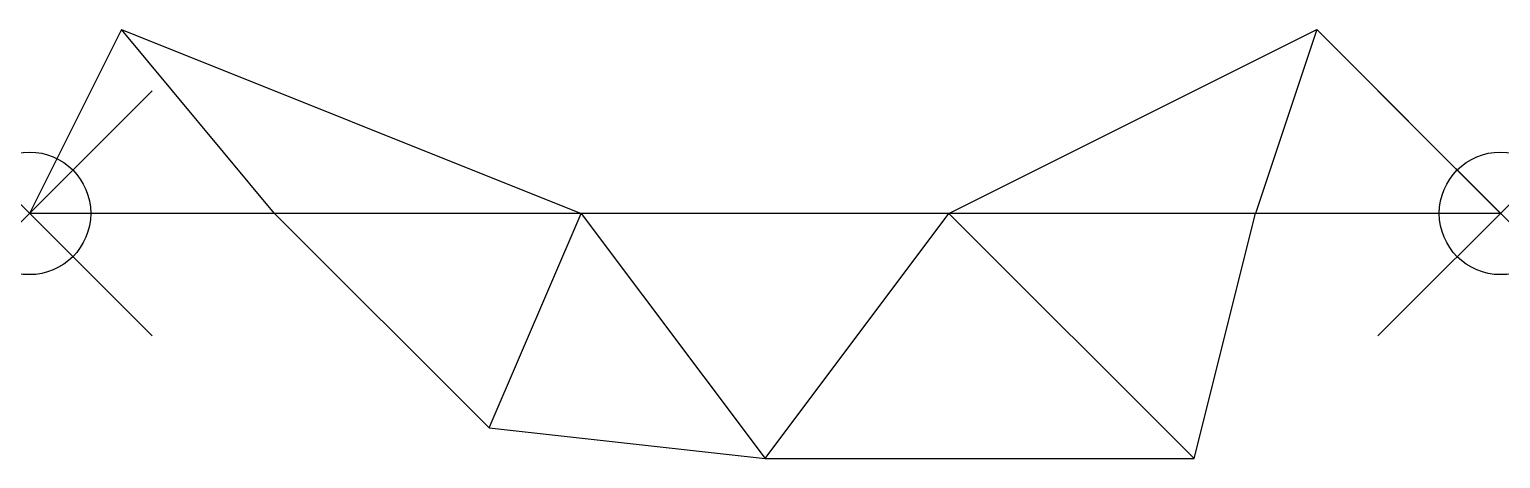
# Model space of a CAD drawing. Header units: metres. Extents: x 0 to 12, y -2 to 1.5.
import ezdxf

# ---------------------------------------------------------------- set-up
doc = ezdxf.new("R2010")
doc.units = ezdxf.units.M
doc.header["$PDMODE"] = 35

msp = doc.modelspace()

# ---------------------------------------------------------------- linework, layer by layer
at = {"linetype": 'Continuous'}
for p, q in [((0.75, 1.5), (0, 0)), ((2, 0), (0.75, 1.5)), ((0.75, 1.5), (4.5, 0)), ((7.5, 0), (10.5, 1.5)), ((10.5, 1.5), (10, 0)), ((12, 0), (10.5, 1.5)), ((2, 0), (0, 0)), ((4.5, 0), (2, 0)), ((2, 0), (3.75, -1.75)), ((3.75, -1.75), (4.5, 0)), ((7.5, 0), (4.5, 0)), ((4.5, 0), (6, -2)), ((6, -2), (7.5, 0)), ((10, 0), (7.5, 0)), ((7.5, 0), (9.5, -2)), ((9.5, -2), (10, 0)), ((12, 0), (10, 0)), ((3.75, -1.75), (6, -2)), ((6, -2), (9.5, -2))]:
    msp.add_line(p, q, dxfattribs=at)
for p in [(0, 0), (12, 0)]:
    msp.add_point(p, dxfattribs=at)

doc.saveas('drawing.dxf')
